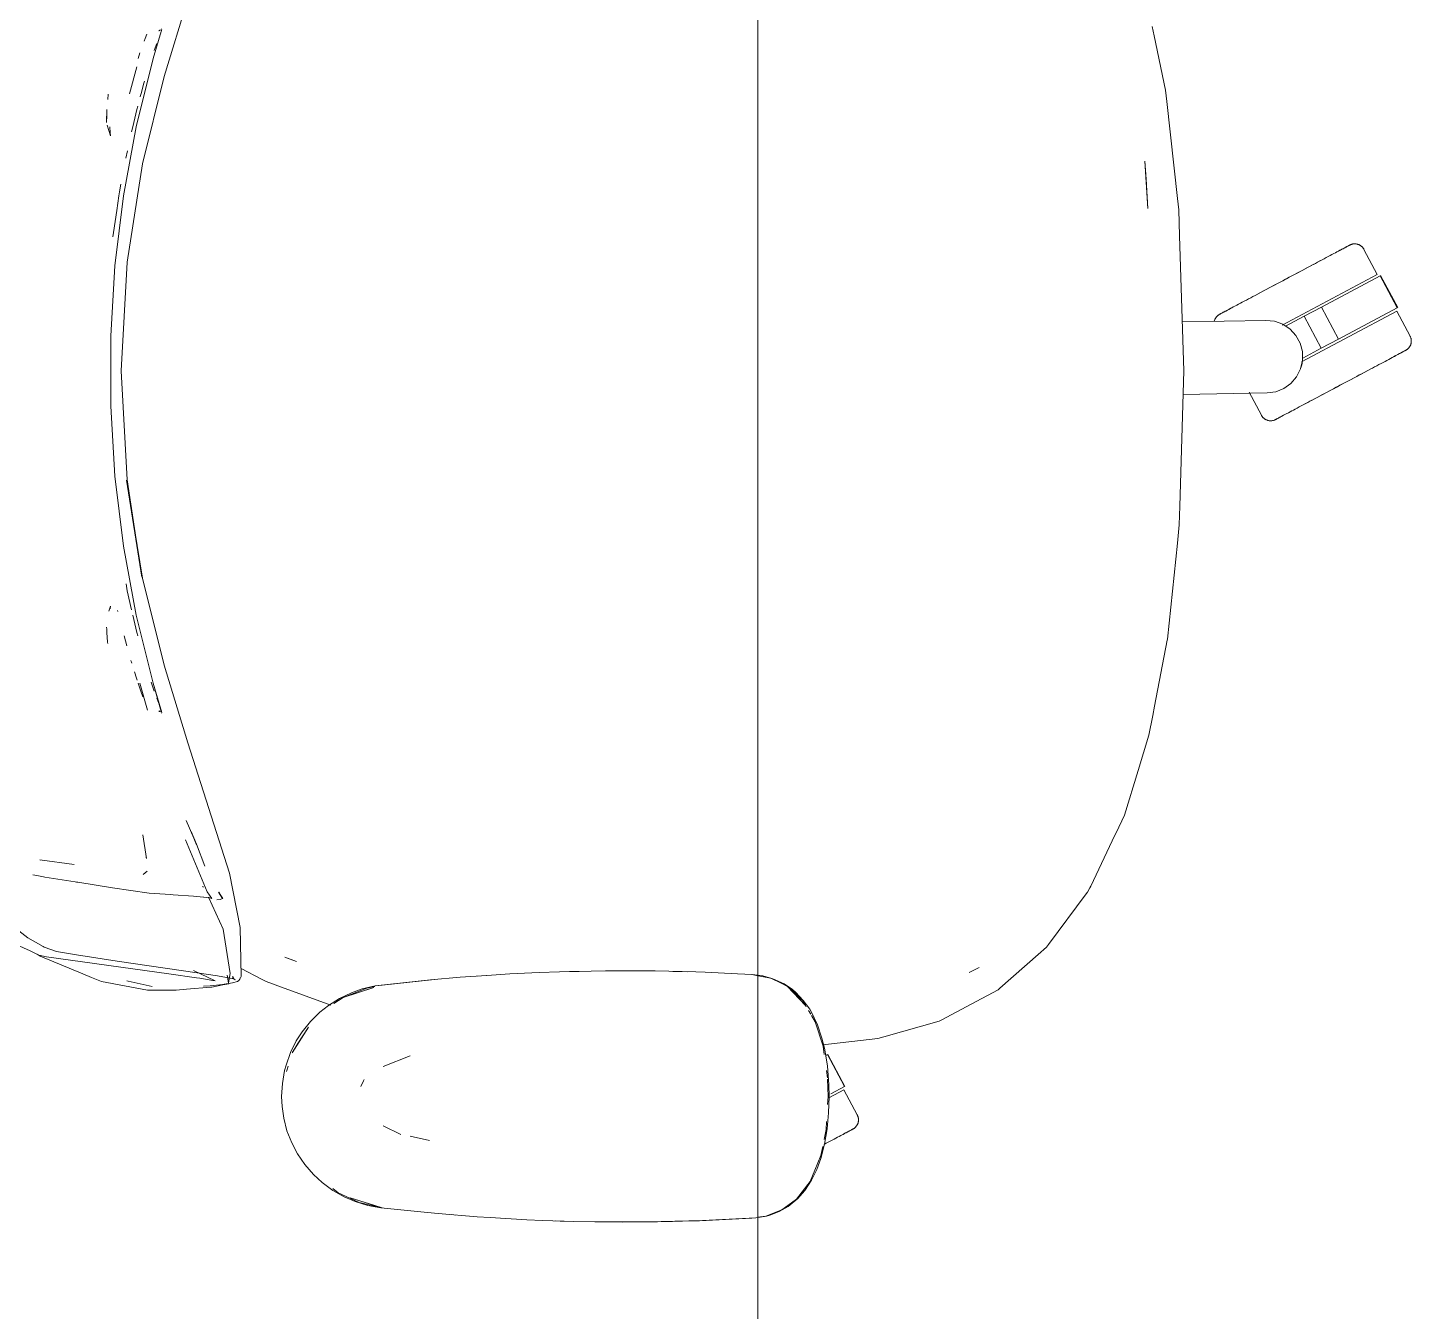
# Model space of a CAD drawing. Header units: millimetres. Extents: x 155927 to 326028, y -36033 to 97293.
# Drawn here: x 213525 to 214059, y 10057 to 10553 of the extents above; entities that cross this region are included whole.
import ezdxf

# ---------------------------------------------------------------- set-up
doc = ezdxf.new("R2010")
doc.units = ezdxf.units.MM
doc.header["$MEASUREMENT"] = 0
doc.layers.add('G-IMPT', color=8, linetype='CONTINUOUS', lineweight=9)
doc.layers.add('I-FURN', color=8, linetype='CONTINUOUS', lineweight=9)

msp = doc.modelspace()

# ---------------------------------------------------------------- linework, layer by layer
at = {"layer": 'G-IMPT'}
for p, q in [((213587.19, 10563.58), (213578, 10533.61)), ((213960.13, 10549.32), (213959.37, 10553)), ((213570.65, 10548.31), (213570.28, 10547.3)), ((213570.65, 10548.31), (213571.26, 10549.97)), ((213573.78, 10540.56), (213576.85, 10550.99)), ((213575.95, 10551.24), (213576.57, 10551.63)), ((213575.95, 10551.24), (213576.17, 10551.39)), ((213576.92, 10551.26), (213576.85, 10550.99)), ((213576.99, 10551.55), (213576.92, 10551.26)), ((213576.96, 10552.01), (213577.04, 10551.78)), ((213577.04, 10551.78), (213576.99, 10551.55)), ((213960.13, 10549.32), (213964.48, 10528.38)), ((213567.94, 10540.55), (213568.66, 10542.77)), ((213574.94, 10545.76), (213574.19, 10543.66)), ((213574.94, 10545.76), (213575.18, 10546.42)), ((213567.49, 10537.46), (213564.56, 10526.99)), ((213567.23, 10514.24), (213573.78, 10540.56)), ((213569.08, 10527.14), (213570.19, 10531.13)), ((213569.69, 10499.92), (213578, 10533.61)), ((213570.19, 10531.13), (213570.4, 10531.82)), ((213556.2, 10524.74), (213556.42, 10526.84)), ((213568.76, 10526), (213568.72, 10525.82)), ((213569.08, 10527.14), (213568.76, 10526)), ((213964.48, 10528.38), (213964.97, 10523.96)), ((213555.8, 10515.89), (213555.89, 10520.95)), ((213555.89, 10520.95), (213555.81, 10518.67)), ((213567.46, 10520.98), (213565.91, 10514.23)), ((213567.46, 10520.98), (213567.8, 10522.27)), ((213969.09, 10486.52), (213964.97, 10523.96)), ((213555.8, 10515.89), (213555.81, 10518.67)), ((213556.66, 10512.78), (213556.05, 10514.94)), ((213557.34, 10510.83), (213556.66, 10512.78)), ((213557.13, 10511.88), (213557.09, 10514.19)), ((213557.09, 10514.17), (213557.09, 10514.19)), ((213557.13, 10511.88), (213557.34, 10510.83)), ((213567.23, 10514.24), (213562.3, 10487.57)), ((213565.45, 10512.25), (213565.91, 10514.23)), ((213563.25, 10502.2), (213563.79, 10505.02)), ((213569.69, 10499.92), (213563.7, 10462.01)), ((213956.45, 10500.96), (213957.06, 10494.01)), ((213957.7, 10482.68), (213956.45, 10500.96)), ((213957.7, 10482.68), (213957.06, 10494.01)), ((213560.53, 10487.57), (213560.77, 10489.2)), ((213561.33, 10492.1), (213560.77, 10489.2)), ((213562.3, 10487.57), (213559, 10460.65)), ((213559.67, 10481.94), (213560.53, 10487.57)), ((213969.09, 10486.52), (213969.58, 10482.15)), ((213559.67, 10481.94), (213558.38, 10473.42)), ((213969.9, 10472.2), (213969.58, 10482.15)), ((213558.38, 10473.42), (213558.2, 10471.76)), ((213969.9, 10472.2), (213971.6, 10420.02)), ((213563.7, 10462.01), (213561.34, 10420.02)), ((213557.35, 10433.58), (213559, 10460.65)), ((213557.35, 10433.58), (213557.35, 10406.46)), ((213563.7, 10378.04), (213561.34, 10420.02)), ((213971.6, 10420.02), (213969.99, 10367.86)), ((213557.35, 10406.46), (213559, 10379.39)), ((213562.3, 10352.47), (213559, 10379.39)), ((213569.69, 10340.12), (213563.43, 10377.86)), ((213563.43, 10377.86), (213569.43, 10340.5)), ((213563.7, 10378.04), (213569.43, 10340.5)), ((213969.99, 10367.86), (213969.76, 10360.6)), ((213969.03, 10353.53), (213969.76, 10360.6)), ((213567.23, 10325.8), (213562.3, 10352.47)), ((213965.21, 10316.54), (213969.03, 10353.53)), ((213578, 10306.44), (213569.69, 10340.12)), ((213563.28, 10337.85), (213563.75, 10335.22)), ((213563.75, 10335.22), (213565.45, 10327.8)), ((213557.34, 10329.21), (213556.66, 10327.26)), ((213557.34, 10329.21), (213557.13, 10328.16)), ((213560.01, 10327.61), (213560.15, 10327.2)), ((213565.91, 10325.82), (213567.46, 10319.07)), ((213567.23, 10325.8), (213573.78, 10299.48)), ((213555.8, 10321.12), (213555.81, 10320.42)), ((213555.91, 10319.05), (213555.81, 10320.42)), ((213555.91, 10319.05), (213556.18, 10315.34)), ((213563.6, 10313.99), (213562.61, 10317.85)), ((213567.46, 10319.07), (213567.8, 10317.79)), ((213556.18, 10315.34), (213556.22, 10314.86)), ((213563.6, 10313.99), (213563.21, 10315.51)), ((213960.25, 10290.7), (213965.12, 10316.08)), ((213965.21, 10316.54), (213965.12, 10316.08)), ((213565.52, 10307.2), (213565.18, 10308.32)), ((213567.29, 10301.41), (213566.51, 10303.9)), ((213567.54, 10300.63), (213567.29, 10301.41)), ((213578, 10306.44), (213587.19, 10276.46)), ((213568.69, 10297.19), (213567.92, 10299.49)), ((213568.58, 10299.49), (213571.62, 10289.06)), ((213568.69, 10297.19), (213568.94, 10296.47)), ((213569.71, 10294.31), (213568.94, 10296.47)), ((213573.15, 10299.49), (213573, 10299.95)), ((213573.15, 10299.49), (213573.88, 10297.26)), ((213573.78, 10299.48), (213577.04, 10288.26)), ((213573.78, 10299.48), (213576.84, 10288.95)), ((213573.78, 10299.48), (213576.89, 10288.66)), ((213574.17, 10296.46), (213573.88, 10297.26)), ((213575.15, 10293.71), (213575.5, 10292.74)), ((213575.5, 10292.74), (213575.9, 10291.67)), ((213960.25, 10290.7), (213959.55, 10287.03)), ((213575.95, 10288.8), (213576.57, 10288.42)), ((213575.95, 10288.8), (213576.17, 10288.66)), ((213576.84, 10288.95), (213576.89, 10288.66)), ((213577.04, 10288.26), (213576.91, 10288.02)), ((213958.09, 10279.43), (213959.55, 10287.03)), ((213587.19, 10276.46), (213603.18, 10226.22)), ((213953.9, 10265.82), (213958.09, 10279.43)), ((213948.58, 10248.55), (213953.9, 10265.82)), ((213948.58, 10248.55), (213945.39, 10241.79)), ((213589.47, 10239.78), (213586.43, 10246.5)), ((213571.15, 10231.88), (213569.75, 10241.04)), ((213594.64, 10219.07), (213586.2, 10239.04)), ((213590.5, 10237.2), (213588.48, 10242.32)), ((213590.5, 10237.41), (213588.48, 10242.31)), ((213588.48, 10242.31), (213590.5, 10237.2)), ((213590.5, 10237.41), (213593.75, 10228.94)), ((213935.69, 10221.23), (213944.95, 10240.87)), ((213944.95, 10240.87), (213945.39, 10241.79)), ((213571.15, 10231.88), (213571.1, 10232.22)), ((213543.31, 10229.55), (213529.96, 10231.33)), ((213529.96, 10231.33), (213530.43, 10231.18)), ((213571.5, 10226.93), (213569.86, 10225.65)), ((213527.27, 10225.63), (213529.44, 10225.17)), ((213529.44, 10225.17), (213531.42, 10224.75)), ((213531.89, 10224.67), (213531.42, 10224.75)), ((213543.61, 10222.87), (213531.89, 10224.67)), ((213543.61, 10222.87), (213544.22, 10222.77)), ((213544.73, 10222.69), (213544.22, 10222.77)), ((213558.09, 10220.58), (213544.73, 10222.69)), ((213607.37, 10205.27), (213603.18, 10226.22)), ((213935.69, 10221.23), (213935.27, 10220.52)), ((213558.09, 10220.58), (213572.16, 10218.55)), ((213572.24, 10218.54), (213572.16, 10218.55)), ((213572.24, 10218.54), (213580.48, 10217.92)), ((213580.48, 10217.92), (213581.47, 10217.85)), ((213581.47, 10217.85), (213589.33, 10217.29)), ((213589.33, 10217.29), (213593.2, 10216.99)), ((213593.18, 10220.78), (213592.75, 10221.05)), ((213593.28, 10216.98), (213593.2, 10216.99)), ((213593.28, 10216.98), (213595.66, 10216.69)), ((213596.4, 10216.4), (213594.64, 10219.07)), ((213600.74, 10204.56), (213595.13, 10216.91)), ((213595.68, 10216.68), (213595.66, 10216.69)), ((213595.68, 10216.68), (213596.4, 10216.4)), ((213598.31, 10215.93), (213599.67, 10216.1)), ((213600.6, 10216.39), (213599.01, 10218.86)), ((213599.01, 10218.86), (213600.54, 10216.37)), ((213600.54, 10216.37), (213599.05, 10218.84)), ((213599.67, 10216.1), (213600.54, 10216.37)), ((213600.6, 10216.39), (213600.54, 10216.37)), ((213933.86, 10218.17), (213919.29, 10198.68)), ((213933.86, 10218.17), (213934.32, 10218.94)), ((213934.32, 10218.94), (213935.27, 10220.52)), ((213525.43, 10201.19), (213518.46, 10206.61)), ((213607.37, 10205.27), (213607.76, 10186.28)), ((213525.43, 10201.19), (213531.27, 10197.9)), ((213600.74, 10204.56), (213603.46, 10187.52)), ((213526.25, 10196.19), (213519.73, 10199.22)), ((213526.25, 10196.19), (213529.62, 10194.62)), ((213529.01, 10194.9), (213530.18, 10194.13)), ((213532.61, 10193.97), (213529.62, 10194.62)), ((213531.27, 10197.9), (213531.69, 10197.69)), ((213536.48, 10195.93), (213531.69, 10197.69)), ((213536.48, 10195.93), (213544.15, 10194.63)), ((213559.92, 10192.24), (213544.15, 10194.63)), ((213915.31, 10194.84), (213900.53, 10181.82)), ((213915.31, 10194.84), (213918.57, 10197.71)), ((213919.29, 10198.68), (213918.57, 10197.71)), ((213530.18, 10194.13), (213546.63, 10187.33)), ((213579.83, 10187.3), (213532.61, 10193.97)), ((213590.79, 10187.69), (213559.92, 10192.24)), ((213607.69, 10189.47), (213615.59, 10185.33)), ((213624.63, 10193.81), (213629.09, 10192.17)), ((213624.63, 10193.81), (213625.21, 10193.55)), ((213629.09, 10192.17), (213625.21, 10193.55)), ((213892.56, 10189.84), (213888.67, 10187.89)), ((213892.56, 10189.84), (213890.26, 10188.67)), ((213546.63, 10187.33), (213549.99, 10185.94)), ((213553.85, 10184.35), (213549.99, 10185.94)), ((213571.55, 10181.11), (213553.85, 10184.35)), ((213564.1, 10184.57), (213563.53, 10184.72)), ((213573.41, 10182.52), (213564.1, 10184.57)), ((213579.83, 10187.3), (213590.49, 10185.86)), ((213597.67, 10184.67), (213589.27, 10188.66)), ((213591.79, 10185.64), (213590.49, 10185.86)), ((213598.64, 10186.57), (213590.79, 10187.69)), ((213591.79, 10185.64), (213596.81, 10184.81)), ((213597.67, 10184.67), (213596.81, 10184.81)), ((213604.91, 10185.47), (213598.64, 10186.57)), ((213601.1, 10183.34), (213604.38, 10183.88)), ((213602.28, 10186.81), (213602.77, 10183.94)), ((213602.28, 10186.81), (213603.01, 10183.53)), ((213602.77, 10183.94), (213603.46, 10187.52)), ((213604.29, 10185.63), (213604.91, 10185.47)), ((213604.29, 10185.63), (213605.39, 10185.08)), ((213606.24, 10184.43), (213604.38, 10183.88)), ((213604.49, 10186.51), (213604.56, 10186.01)), ((213604.89, 10185.47), (213604.56, 10186.01)), ((213604.89, 10185.47), (213605.39, 10185.08)), ((213606.24, 10184.43), (213606.78, 10184.75)), ((213606.78, 10184.75), (213607.15, 10185.24)), ((213607.76, 10186.28), (213607.15, 10185.24)), ((213607.28, 10185.87), (213607.15, 10185.24)), ((213607.15, 10185.24), (213607.17, 10185.32)), ((213607.28, 10185.87), (213607.17, 10185.32)), ((213615.59, 10185.33), (213617.35, 10184.4)), ((213623.33, 10182.21), (213617.35, 10184.4)), ((213659.37, 10182.67), (213682.32, 10185.13)), ((213659.37, 10182.67), (213680.81, 10185.02)), ((213682.32, 10185.13), (213662.19, 10183.01)), ((213680.81, 10185.02), (213692.2, 10186.01)), ((213702.49, 10186.74), (213692.2, 10186.01)), ((213700.45, 10186.6), (213699.03, 10186.47)), ((213700.45, 10186.6), (213702.35, 10186.69)), ((213702.49, 10186.74), (213711.36, 10187.3)), ((213722.67, 10187.84), (213711.36, 10187.3)), ((213722.67, 10187.84), (213730.55, 10188.13)), ((213742.85, 10188.43), (213730.55, 10188.13)), ((213734.42, 10188.21), (213736.08, 10188.29)), ((213736.08, 10188.29), (213738.16, 10188.29)), ((213742.85, 10188.43), (213748.33, 10188.5)), ((213763.04, 10188.51), (213748.33, 10188.5)), ((213767.55, 10188.46), (213763.04, 10188.51)), ((213767.55, 10188.46), (213783.22, 10188.08)), ((213774.28, 10188.28), (213776.49, 10188.28)), ((213779.82, 10188.13), (213776.49, 10188.28)), ((213783.22, 10188.08), (213786.77, 10187.95)), ((213799.33, 10187.34), (213786.77, 10187.95)), ((213799.33, 10187.34), (213804.99, 10187.05)), ((213807.07, 10186.63), (213804.77, 10187.05)), ((213804.99, 10187.05), (213807.07, 10186.8)), ((213807.07, 10186.8), (213809, 10186.55)), ((213812.11, 10185.68), (213807.07, 10186.63)), ((213809, 10186.55), (213812.95, 10185.49)), ((213816.37, 10183.58), (213812.11, 10185.68)), ((213817.28, 10183.5), (213812.95, 10185.49)), ((213890.26, 10188.67), (213888.67, 10187.89)), ((213571.55, 10181.11), (213578.51, 10181.09)), ((213578.51, 10181.09), (213582.68, 10181.08)), ((213586.64, 10181.43), (213582.68, 10181.08)), ((213595.96, 10182.23), (213586.64, 10181.43)), ((213595.8, 10182.75), (213593.21, 10182.54)), ((213600.48, 10183.27), (213595.8, 10182.75)), ((213595.96, 10182.23), (213596.43, 10182.27)), ((213596.43, 10182.27), (213600.68, 10183.08)), ((213601.1, 10183.34), (213600.48, 10183.27)), ((213600.68, 10183.08), (213603.01, 10183.53)), ((213642.27, 10175.27), (213623.33, 10182.21)), ((213645.7, 10177.88), (213650.28, 10180.07)), ((213647.02, 10178.27), (213658.87, 10182.09)), ((213656.24, 10181.88), (213647.02, 10178.27)), ((213647.02, 10178.27), (213649.73, 10179.17)), ((213649.73, 10179.17), (213658.87, 10182.09)), ((213650.28, 10180.07), (213654.41, 10181.52)), ((213659.37, 10182.67), (213654.41, 10181.52)), ((213659.29, 10182.46), (213656.24, 10181.88)), ((213659.37, 10182.67), (213662.19, 10183.01)), ((213816.37, 10183.58), (213818.61, 10182.48)), ((213817.28, 10183.5), (213820.5, 10181.3)), ((213818.61, 10182.48), (213821.02, 10180.24)), ((213825.51, 10175.09), (213818.61, 10182.48)), ((213824.32, 10177.17), (213818.61, 10182.48)), ((213821.82, 10180.16), (213820.5, 10181.3)), ((213824.1, 10176.71), (213821.02, 10180.24)), ((213821.82, 10180.16), (213824.68, 10177.12)), ((213889.42, 10175.65), (213899.86, 10181.23)), ((213900.53, 10181.82), (213899.86, 10181.23)), ((213638.06, 10172.53), (213641.37, 10175.15)), ((213645.7, 10177.88), (213641.37, 10175.15)), ((213647.02, 10178.27), (213643.44, 10175.85)), ((213825.51, 10175.09), (213824.23, 10176.56)), ((213825.84, 10174.62), (213824.32, 10177.17)), ((213824.68, 10177.12), (213827.13, 10173.66)), ((213827.53, 10171.79), (213826.67, 10173.23)), ((213827.94, 10172.29), (213827.13, 10173.66)), ((213878.19, 10169.64), (213889.42, 10175.65)), ((213634.46, 10168.98), (213631.27, 10165)), ((213634.46, 10168.98), (213638.06, 10172.53)), ((213829.28, 10168.87), (213827.81, 10171.32)), ((213830.14, 10167.65), (213827.94, 10172.29)), ((213832.31, 10159.48), (213829.28, 10168.87)), ((213855.73, 10163.04), (213877.07, 10169.04)), ((213877.07, 10169.04), (213878.19, 10169.64)), ((213627.41, 10156.85), (213633.73, 10166.8)), ((213629, 10161.45), (213631.27, 10165)), ((213629.57, 10160.53), (213633.73, 10166.8)), ((213831.88, 10162.56), (213830.14, 10167.65)), ((213831.88, 10162.56), (213832.86, 10158.64)), ((213855.73, 10163.04), (213853.47, 10162.4)), ((213626.76, 10156.95), (213629, 10161.45)), ((213627.41, 10156.85), (213629.57, 10160.53)), ((213832.19, 10159.98), (213853.47, 10162.4)), ((213832.77, 10156.19), (213832.31, 10159.48)), ((213832.86, 10158.64), (213833.98, 10151.88)), ((213624.49, 10150.04), (213625.05, 10152.17)), ((213626.76, 10156.95), (213625.05, 10152.17)), ((213672.89, 10155.77), (213662.46, 10151.63)), ((213834.55, 10144.56), (213833.98, 10151.88)), ((213623.61, 10145.09), (213624.49, 10150.04)), ((213625.85, 10151.73), (213625.23, 10149.71)), ((213654.94, 10146.1), (213655.24, 10146.55)), ((213834.03, 10147.22), (213833.64, 10150)), ((213834.05, 10146.73), (213834.27, 10140.05)), ((213623.31, 10140.05), (213623.61, 10145.09)), ((213653.92, 10143.88), (213654.94, 10146.1)), ((213834.55, 10144.56), (213834.64, 10140.05)), ((213623.31, 10140.05), (213623.48, 10136.21)), ((213624.13, 10131.69), (213623.48, 10136.21)), ((213834.07, 10136.95), (213834.27, 10140.05)), ((213834.64, 10140.05), (213834.46, 10133.72)), ((213624.13, 10131.69), (213625.39, 10126.83)), ((213833.48, 10127.23), (213833.68, 10130.43)), ((213833.89, 10127.57), (213834.46, 10133.72)), ((213627.22, 10122.12), (213625.39, 10126.83)), ((213662.56, 10128.68), (213669.34, 10125.41)), ((213832.71, 10123.48), (213833.48, 10127.23)), ((213833.89, 10127.57), (213832.89, 10121.63)), ((213629.41, 10117.95), (213627.22, 10122.12)), ((213680.39, 10123.07), (213672.96, 10124.65)), ((213831.44, 10117.27), (213832.15, 10120.73)), ((213831.46, 10116.15), (213832.89, 10121.63)), ((213629.41, 10117.95), (213632.24, 10113.78)), ((213831.44, 10117.27), (213829.11, 10111.64)), ((213831.46, 10116.15), (213829.88, 10111.82)), ((213632.24, 10113.78), (213635.57, 10109.95)), ((213639, 10106.78), (213635.57, 10109.95)), ((213827.27, 10107.25), (213829.11, 10111.64)), ((213827.9, 10107.75), (213829.88, 10111.82)), ((213639, 10106.78), (213643.09, 10103.79)), ((213643.05, 10104.48), (213645.15, 10102.88)), ((213647.53, 10101.27), (213643.09, 10103.79)), ((213822.05, 10100.46), (213827.27, 10107.25)), ((213825.24, 10103.7), (213822.57, 10100.66)), ((213827.9, 10107.75), (213825.24, 10103.7)), ((213653.22, 10099.15), (213645.15, 10102.88)), ((213647.53, 10101.27), (213651.77, 10099.46)), ((213662.19, 10097.1), (213649.73, 10100.93)), ((213649.73, 10100.93), (213658.87, 10098.02)), ((213651.77, 10099.46), (213656.63, 10098)), ((213653.22, 10099.15), (213661.62, 10097.23)), ((213816.43, 10096.29), (213822.05, 10100.46)), ((213818.83, 10097.58), (213822.57, 10100.66)), ((213661.67, 10097.1), (213656.63, 10098)), ((213662.19, 10097.1), (213658.87, 10098.02)), ((213679.6, 10095.2), (213661.67, 10097.1)), ((213683.73, 10094.85), (213679.6, 10095.2)), ((213698.79, 10093.6), (213683.73, 10094.85)), ((213690.6, 10094.26), (213688.93, 10094.42)), ((213698.79, 10093.6), (213703.88, 10093.28)), ((213703.88, 10093.28), (213718.01, 10092.47)), ((213784.59, 10092.08), (213806.37, 10093.17)), ((213784.59, 10092.08), (213804.77, 10093.05)), ((213785.8, 10092.12), (213806.37, 10093.17)), ((213802.53, 10092.97), (213804.77, 10093.05)), ((213806.37, 10093.17), (213804.77, 10093.05)), ((213806.37, 10093.17), (213808.02, 10093.42)), ((213810.23, 10093.88), (213807.07, 10093.4)), ((213810.41, 10093.86), (213808.02, 10093.42)), ((213810.23, 10093.88), (213816.43, 10096.29)), ((213810.41, 10093.86), (213811.76, 10094.23)), ((213815.4, 10095.63), (213811.76, 10094.23)), ((213815.4, 10095.63), (213818.83, 10097.58)), ((213724.04, 10092.21), (213718.01, 10092.47)), ((213724.04, 10092.21), (213735.8, 10091.83)), ((213728.92, 10092.07), (213730.86, 10091.96)), ((213730.86, 10091.96), (213732.36, 10091.95)), ((213744.22, 10091.66), (213735.8, 10091.83)), ((213744.22, 10091.66), (213774.23, 10091.78)), ((213744.22, 10091.66), (213764.4, 10091.62)), ((213744.22, 10091.66), (213755.01, 10091.57)), ((213774.23, 10091.78), (213755.01, 10091.57)), ((213764.29, 10091.66), (213766.44, 10091.64)), ((213764.4, 10091.62), (213785.8, 10092.12)), ((213764.4, 10091.62), (213784.59, 10092.08)), ((213764.4, 10091.62), (213774.23, 10091.78)), ((213766.44, 10091.64), (213768.35, 10091.71)), ((213774.23, 10091.78), (213785.8, 10092.12)), ((213785.8, 10092.12), (213784.59, 10092.08))]:
    msp.add_line(p, q, dxfattribs=at)
at = {"layer": 'I-FURN'}
for p, q in [((213807.07, 10975.6), (213807.07, 9375.6)), ((213807.07, 9375.6), (213807.07, 10975.6)), ((214032.28, 10466.85), (214031.77, 10466.58)), ((214032.01, 10466.7), (214032.51, 10466.97)), ((214032.77, 10467.11), (214032.28, 10466.85)), ((214032.51, 10466.97), (214032.98, 10467.22)), ((214033.21, 10467.34), (214032.77, 10467.11)), ((214032.98, 10467.22), (214033.4, 10467.45)), ((214033.62, 10467.56), (214033.21, 10467.34)), ((214033.4, 10467.45), (214033.8, 10467.66)), ((214033.99, 10467.76), (214033.62, 10467.56)), ((214033.8, 10467.66), (214034.15, 10467.84)), ((214034.33, 10467.94), (214033.99, 10467.76)), ((214034.15, 10467.84), (214034.47, 10468.01)), ((214034.63, 10468.1), (214034.33, 10467.94)), ((214034.47, 10468.01), (214034.75, 10468.16)), ((214034.89, 10468.23), (214034.63, 10468.1)), ((214034.75, 10468.16), (214034.99, 10468.29)), ((214035.1, 10468.35), (214034.89, 10468.23)), ((214034.99, 10468.29), (214035.19, 10468.4)), ((214035.28, 10468.45), (214035.1, 10468.35)), ((214035.19, 10468.4), (214035.35, 10468.48)), ((214035.43, 10468.52), (214035.28, 10468.45)), ((214035.35, 10468.48), (214035.48, 10468.55)), ((214035.53, 10468.57), (214035.43, 10468.52)), ((214035.48, 10468.55), (214035.56, 10468.59)), ((214035.59, 10468.61), (214035.53, 10468.57)), ((214035.56, 10468.59), (214035.6, 10468.61)), ((214035.61, 10468.62), (214035.59, 10468.61)), ((214035.6, 10468.61), (214035.61, 10468.62)), ((214035.61, 10468.62), (214035.75, 10468.69)), ((214035.75, 10468.69), (214035.9, 10468.76)), ((214035.9, 10468.76), (214036.05, 10468.82)), ((214036.05, 10468.82), (214036.2, 10468.87)), ((214036.2, 10468.87), (214036.35, 10468.92)), ((214036.35, 10468.92), (214036.51, 10468.96)), ((214036.51, 10468.96), (214036.66, 10469)), ((214036.66, 10469), (214036.82, 10469.03)), ((214036.82, 10469.03), (214036.98, 10469.06)), ((214036.98, 10469.06), (214037.14, 10469.07)), ((214037.14, 10469.07), (214037.3, 10469.08)), ((214037.3, 10469.08), (214037.46, 10469.09)), ((214037.46, 10469.09), (214037.62, 10469.09)), ((214037.62, 10469.09), (214037.79, 10469.08)), ((214037.79, 10469.08), (214037.95, 10469.06)), ((214037.95, 10469.06), (214038.11, 10469.04)), ((214038.11, 10469.04), (214038.26, 10469.01)), ((214038.26, 10469.01), (214038.42, 10468.98)), ((214038.42, 10468.98), (214038.58, 10468.94)), ((214038.58, 10468.94), (214038.73, 10468.89)), ((214038.73, 10468.89), (214038.88, 10468.84)), ((214038.88, 10468.84), (214039.04, 10468.78)), ((214039.04, 10468.78), (214039.18, 10468.72)), ((214039.18, 10468.72), (214039.33, 10468.65)), ((214039.33, 10468.65), (214039.47, 10468.57)), ((214039.47, 10468.57), (214039.61, 10468.49)), ((214039.61, 10468.49), (214039.74, 10468.4)), ((214039.74, 10468.4), (214039.88, 10468.31)), ((214039.88, 10468.31), (214040, 10468.21)), ((214040, 10468.21), (214040.13, 10468.11)), ((214040.13, 10468.11), (214040.25, 10468)), ((214040.25, 10468), (214040.36, 10467.89)), ((214040.36, 10467.89), (214040.48, 10467.77)), ((214040.48, 10467.77), (214040.58, 10467.65)), ((214040.58, 10467.65), (214040.68, 10467.53)), ((214040.68, 10467.53), (214040.78, 10467.4)), ((214040.78, 10467.4), (214040.87, 10467.27)), ((214040.87, 10467.27), (214040.96, 10467.13)), ((214040.96, 10467.13), (214041.04, 10466.99)), ((214041.04, 10466.99), (214041.06, 10466.95)), ((214046.21, 10457.26), (214041.06, 10466.95)), ((214022.32, 10461.55), (214021.42, 10461.07)), ((214021.84, 10461.29), (214022.72, 10461.77)), ((214023.19, 10462.02), (214022.32, 10461.55)), ((214022.72, 10461.77), (214023.59, 10462.23)), ((214024.05, 10462.47), (214023.19, 10462.02)), ((214023.59, 10462.23), (214024.44, 10462.68)), ((214024.89, 10462.92), (214024.05, 10462.47)), ((214025.7, 10463.35), (214024.89, 10462.92)), ((214026.48, 10463.77), (214025.7, 10463.35)), ((214027.25, 10464.17), (214026.48, 10463.77)), ((214027.98, 10464.56), (214027.25, 10464.17)), ((214028.69, 10464.94), (214027.98, 10464.56)), ((214029.37, 10465.3), (214028.69, 10464.94)), ((214030.01, 10465.64), (214029.37, 10465.3)), ((214030.63, 10465.97), (214030.01, 10465.64)), ((214031.22, 10466.28), (214030.63, 10465.97)), ((214030.9, 10466.12), (214031.47, 10466.42)), ((214031.77, 10466.58), (214031.22, 10466.28)), ((214031.47, 10466.42), (214032.01, 10466.7)), ((214046.21, 10457.26), (214009.46, 10437.72)), ((214011.2, 10455.64), (214012.21, 10456.18)), ((214012.75, 10456.46), (214011.74, 10455.93)), ((214012.21, 10456.18), (214013.21, 10456.71)), ((214013.75, 10456.99), (214012.75, 10456.46)), ((214013.21, 10456.71), (214014.21, 10457.24)), ((214014.74, 10457.52), (214013.75, 10456.99)), ((214014.21, 10457.24), (214015.2, 10457.76)), ((214015.73, 10458.05), (214014.74, 10457.52)), ((214015.2, 10457.76), (214016.18, 10458.29)), ((214016.71, 10458.57), (214015.73, 10458.05)), ((214016.18, 10458.29), (214017.15, 10458.81)), ((214017.68, 10459.08), (214016.71, 10458.57)), ((214017.15, 10458.81), (214018.12, 10459.32)), ((214018.63, 10459.59), (214017.68, 10459.08)), ((214018.12, 10459.32), (214019.07, 10459.82)), ((214019.58, 10460.09), (214018.63, 10459.59)), ((214019.07, 10459.82), (214020.01, 10460.32)), ((214020.51, 10460.59), (214019.58, 10460.09)), ((214020.01, 10460.32), (214020.93, 10460.81)), ((214021.42, 10461.07), (214020.51, 10460.59)), ((214020.93, 10460.81), (214021.84, 10461.29)), ((214024.62, 10444.65), (214047.33, 10456.73)), ((214047.33, 10456.73), (214053.9, 10444.37)), ((214054.07, 10444.46), (214047.5, 10456.82)), ((214001.36, 10450.41), (214002.3, 10450.91)), ((214002.82, 10451.18), (214001.87, 10450.68)), ((214002.3, 10450.91), (214003.26, 10451.42)), ((214003.78, 10451.7), (214002.82, 10451.18)), ((214003.26, 10451.42), (214004.23, 10451.93)), ((214004.76, 10452.21), (214003.78, 10451.7)), ((214004.23, 10451.93), (214005.21, 10452.45)), ((214005.74, 10452.74), (214004.76, 10452.21)), ((214005.21, 10452.45), (214006.2, 10452.98)), ((214006.73, 10453.26), (214005.74, 10452.74)), ((214006.2, 10452.98), (214007.19, 10453.51)), ((214007.73, 10453.79), (214006.73, 10453.26)), ((214007.19, 10453.51), (214008.19, 10454.04)), ((214008.73, 10454.33), (214007.73, 10453.79)), ((214008.19, 10454.04), (214009.19, 10454.57)), ((214009.73, 10454.86), (214008.73, 10454.33)), ((214009.19, 10454.57), (214010.2, 10455.11)), ((214010.74, 10455.4), (214009.73, 10454.86)), ((214010.2, 10455.11), (214011.2, 10455.64)), ((214011.74, 10455.93), (214010.74, 10455.4)), ((213992.63, 10445.76), (213991.93, 10445.4)), ((213993.35, 10446.15), (213992.63, 10445.76)), ((213994.1, 10446.55), (213993.35, 10446.15)), ((213994.87, 10446.96), (213994.1, 10446.55)), ((213995.68, 10447.39), (213994.87, 10446.96)), ((213996.5, 10447.82), (213995.68, 10447.39)), ((213997.35, 10448.27), (213996.5, 10447.82)), ((213998.21, 10448.74), (213997.35, 10448.27)), ((213999.1, 10449.21), (213998.21, 10448.74)), ((214000.01, 10449.69), (213999.1, 10449.21)), ((213999.52, 10449.43), (214000.43, 10449.91)), ((214000.93, 10450.18), (214000.01, 10449.69)), ((214000.43, 10449.91), (214001.36, 10450.41)), ((214001.87, 10450.68), (214000.93, 10450.18)), ((213983.56, 10440.01), (213983.63, 10440.16)), ((213983.63, 10440.16), (213983.71, 10440.3)), ((213983.71, 10440.3), (213983.79, 10440.44)), ((213983.79, 10440.44), (213983.88, 10440.57)), ((213983.88, 10440.57), (213983.97, 10440.71)), ((213983.97, 10440.71), (213984.07, 10440.83)), ((213984.07, 10440.83), (213984.17, 10440.96)), ((213984.17, 10440.96), (213984.28, 10441.08)), ((213984.28, 10441.08), (213984.39, 10441.19)), ((213984.39, 10441.19), (213984.51, 10441.3)), ((213984.51, 10441.3), (213984.63, 10441.41)), ((213984.63, 10441.41), (213984.75, 10441.51)), ((213984.75, 10441.51), (213984.88, 10441.61)), ((213984.88, 10441.61), (213985.02, 10441.7)), ((213985.02, 10441.7), (213985.15, 10441.78)), ((213985.15, 10441.78), (213985.29, 10441.86)), ((213985.29, 10441.86), (213985.33, 10441.89)), ((213985.33, 10441.89), (213985.35, 10441.9)), ((213985.34, 10441.89), (213985.33, 10441.89)), ((213985.38, 10441.91), (213985.34, 10441.89)), ((213985.35, 10441.9), (213985.41, 10441.93)), ((213985.46, 10441.95), (213985.38, 10441.91)), ((213985.41, 10441.93), (213985.51, 10441.98)), ((213985.58, 10442.02), (213985.46, 10441.95)), ((213985.51, 10441.98), (213985.65, 10442.06)), ((213985.74, 10442.11), (213985.58, 10442.02)), ((213985.65, 10442.06), (213985.83, 10442.15)), ((213985.95, 10442.21), (213985.74, 10442.11)), ((213985.83, 10442.15), (213986.05, 10442.27)), ((213986.19, 10442.34), (213985.95, 10442.21)), ((213986.05, 10442.27), (213986.31, 10442.41)), ((213986.47, 10442.49), (213986.19, 10442.34)), ((213986.31, 10442.41), (213986.61, 10442.56)), ((213986.78, 10442.66), (213986.47, 10442.49)), ((213986.61, 10442.56), (213986.94, 10442.74)), ((213987.14, 10442.85), (213986.78, 10442.66)), ((213986.94, 10442.74), (213987.32, 10442.94)), ((213987.53, 10443.06), (213987.14, 10442.85)), ((213987.32, 10442.94), (213987.73, 10443.16)), ((213987.96, 10443.28), (213987.53, 10443.06)), ((213987.73, 10443.16), (213988.17, 10443.4)), ((213988.43, 10443.53), (213987.96, 10443.28)), ((213988.17, 10443.4), (213988.65, 10443.65)), ((213988.93, 10443.8), (213988.43, 10443.53)), ((213988.65, 10443.65), (213989.17, 10443.93)), ((213989.46, 10444.08), (213988.93, 10443.8)), ((213989.17, 10443.93), (213989.72, 10444.22)), ((213990.03, 10444.39), (213989.46, 10444.08)), ((213989.72, 10444.22), (213990.31, 10444.53)), ((213990.63, 10444.71), (213990.03, 10444.39)), ((213991.27, 10445.04), (213990.63, 10444.71)), ((213991.93, 10445.4), (213991.27, 10445.04)), ((214010.84, 10437.32), (214017.98, 10441.12)), ((214053.72, 10443.14), (214017, 10423.61)), ((214017.98, 10441.12), (214024.62, 10444.65)), ((214017.98, 10441.12), (214024.55, 10428.76)), ((214024.62, 10444.65), (214031.19, 10432.29)), ((214053.9, 10444.37), (214031.19, 10432.29)), ((214058.87, 10433.45), (214053.72, 10443.14)), ((213970.99, 10438.98), (214003.18, 10439.54)), ((213983.3, 10439.25), (213983.34, 10439.41)), ((213983.34, 10439.41), (213983.39, 10439.56)), ((213983.39, 10439.56), (213983.44, 10439.71)), ((213983.44, 10439.71), (213983.5, 10439.86)), ((213983.5, 10439.86), (213983.56, 10440.01)), ((214003.18, 10439.54), (214006.53, 10439.19)), ((214006.53, 10439.19), (214009.71, 10438.05)), ((214009.71, 10438.05), (214012.52, 10436.18)), ((214012.52, 10436.18), (214014.8, 10433.7)), ((214014.8, 10433.7), (214016.42, 10430.74)), ((214016.42, 10430.74), (214017.28, 10427.48)), ((214031.19, 10432.29), (214024.55, 10428.76)), ((214058.74, 10429.45), (214058.66, 10429.31)), ((214058.82, 10429.59), (214058.74, 10429.45)), ((214058.9, 10429.73), (214058.82, 10429.59)), ((214058.87, 10433.45), (214058.94, 10433.31)), ((214058.97, 10429.87), (214058.9, 10429.73)), ((214058.94, 10433.31), (214059.01, 10433.16)), ((214059.04, 10430.02), (214058.97, 10429.87)), ((214059.01, 10433.16), (214059.07, 10433.01)), ((214059.09, 10430.17), (214059.04, 10430.02)), ((214059.07, 10433.01), (214059.12, 10432.86)), ((214059.15, 10430.33), (214059.09, 10430.17)), ((214059.12, 10432.86), (214059.17, 10432.71)), ((214059.19, 10430.48), (214059.15, 10430.33)), ((214059.17, 10432.71), (214059.22, 10432.55)), ((214059.23, 10430.64), (214059.19, 10430.48)), ((214059.22, 10432.55), (214059.25, 10432.39)), ((214059.27, 10430.79), (214059.23, 10430.64)), ((214059.25, 10432.39), (214059.28, 10432.24)), ((214059.29, 10430.95), (214059.27, 10430.79)), ((214059.28, 10432.24), (214059.31, 10432.08)), ((214059.31, 10431.11), (214059.29, 10430.95)), ((214059.31, 10432.08), (214059.32, 10431.92)), ((214059.33, 10431.27), (214059.31, 10431.11)), ((214059.32, 10431.92), (214059.33, 10431.76)), ((214059.33, 10431.76), (214059.34, 10431.59)), ((214059.34, 10431.43), (214059.33, 10431.27)), ((214059.34, 10431.59), (214059.34, 10431.43)), ((214017.34, 10424.11), (214016.59, 10420.82)), ((214017.28, 10427.48), (214017.34, 10424.11)), ((214024.55, 10428.76), (214017.41, 10424.96)), ((214049.18, 10423.74), (214049.91, 10424.12)), ((214049.91, 10424.12), (214050.6, 10424.49)), ((214050.6, 10424.49), (214051.26, 10424.84)), ((214051.26, 10424.84), (214051.9, 10425.18)), ((214051.9, 10425.18), (214052.5, 10425.5)), ((214052.81, 10425.67), (214052.23, 10425.36)), ((214052.5, 10425.5), (214053.07, 10425.8)), ((214053.36, 10425.96), (214052.81, 10425.67)), ((214053.07, 10425.8), (214053.6, 10426.09)), ((214053.88, 10426.23), (214053.36, 10425.96)), ((214053.6, 10426.09), (214054.11, 10426.35)), ((214054.36, 10426.49), (214053.88, 10426.23)), ((214054.11, 10426.35), (214054.57, 10426.6)), ((214054.81, 10426.73), (214054.36, 10426.49)), ((214054.57, 10426.6), (214055, 10426.83)), ((214055.22, 10426.95), (214054.81, 10426.73)), ((214055, 10426.83), (214055.39, 10427.04)), ((214055.59, 10427.14), (214055.22, 10426.95)), ((214055.39, 10427.04), (214055.75, 10427.23)), ((214055.93, 10427.32), (214055.59, 10427.14)), ((214055.75, 10427.23), (214056.07, 10427.4)), ((214056.22, 10427.48), (214055.93, 10427.32)), ((214056.07, 10427.4), (214056.35, 10427.55)), ((214056.48, 10427.62), (214056.22, 10427.48)), ((214056.35, 10427.55), (214056.59, 10427.67)), ((214056.7, 10427.73), (214056.48, 10427.62)), ((214056.59, 10427.67), (214056.79, 10427.78)), ((214056.88, 10427.83), (214056.7, 10427.73)), ((214056.79, 10427.78), (214056.95, 10427.87)), ((214057.02, 10427.9), (214056.88, 10427.83)), ((214056.95, 10427.87), (214057.07, 10427.93)), ((214057.12, 10427.96), (214057.02, 10427.9)), ((214057.07, 10427.93), (214057.15, 10427.98)), ((214057.18, 10427.99), (214057.12, 10427.96)), ((214057.15, 10427.98), (214057.2, 10428)), ((214057.2, 10428), (214057.18, 10427.99)), ((214057.24, 10428.02), (214057.2, 10428)), ((214057.2, 10428), (214057.2, 10428)), ((214057.38, 10428.1), (214057.24, 10428.02)), ((214057.52, 10428.19), (214057.38, 10428.1)), ((214057.65, 10428.28), (214057.52, 10428.19)), ((214057.78, 10428.37), (214057.65, 10428.28)), ((214057.9, 10428.48), (214057.78, 10428.37)), ((214058.03, 10428.58), (214057.9, 10428.48)), ((214058.14, 10428.69), (214058.03, 10428.58)), ((214058.25, 10428.81), (214058.14, 10428.69)), ((214058.36, 10428.93), (214058.25, 10428.81)), ((214058.47, 10429.05), (214058.36, 10428.93)), ((214058.56, 10429.18), (214058.47, 10429.05)), ((214058.66, 10429.31), (214058.56, 10429.18)), ((214016.59, 10420.82), (214015.07, 10417.8)), ((214040.23, 10418.98), (214039.27, 10418.47)), ((214039.71, 10418.7), (214040.67, 10419.21)), ((214041.17, 10419.48), (214040.23, 10418.98)), ((214040.67, 10419.21), (214041.6, 10419.71)), ((214042.1, 10419.97), (214041.17, 10419.48)), ((214041.6, 10419.71), (214042.53, 10420.2)), ((214043.02, 10420.46), (214042.1, 10419.97)), ((214042.53, 10420.2), (214043.43, 10420.68)), ((214043.43, 10420.68), (214044.32, 10421.15)), ((214044.32, 10421.15), (214045.19, 10421.61)), ((214045.19, 10421.61), (214046.03, 10422.06)), ((214046.03, 10422.06), (214046.86, 10422.5)), ((214046.86, 10422.5), (214047.66, 10422.93)), ((214047.66, 10422.93), (214048.43, 10423.34)), ((214048.43, 10423.34), (214049.18, 10423.74)), ((214012.88, 10415.24), (214010.14, 10413.28)), ((214015.07, 10417.8), (214012.88, 10415.24)), ((214028.79, 10412.89), (214029.79, 10413.42)), ((214030.33, 10413.71), (214029.32, 10413.18)), ((214029.79, 10413.42), (214030.79, 10413.96)), ((214031.33, 10414.25), (214030.33, 10413.71)), ((214030.79, 10413.96), (214031.79, 10414.49)), ((214032.34, 10414.78), (214031.33, 10414.25)), ((214031.79, 10414.49), (214032.8, 10415.03)), ((214033.34, 10415.31), (214032.34, 10414.78)), ((214032.8, 10415.03), (214033.8, 10415.56)), ((214034.34, 10415.85), (214033.34, 10415.31)), ((214033.8, 10415.56), (214034.8, 10416.09)), ((214035.34, 10416.38), (214034.34, 10415.85)), ((214034.8, 10416.09), (214035.8, 10416.62)), ((214036.34, 10416.91), (214035.34, 10416.38)), ((214035.8, 10416.62), (214036.79, 10417.15)), ((214037.32, 10417.43), (214036.34, 10416.91)), ((214036.79, 10417.15), (214037.78, 10417.67)), ((214038.3, 10417.95), (214037.32, 10417.43)), ((214037.78, 10417.67), (214038.75, 10418.19)), ((214039.27, 10418.47), (214038.3, 10417.95)), ((214038.75, 10418.19), (214039.71, 10418.7)), ((214003.66, 10411.56), (213971.32, 10410.99)), ((213996.78, 10411.78), (214001.48, 10402.94)), ((214007.01, 10412.02), (214003.66, 10411.56)), ((214010.14, 10413.28), (214007.01, 10412.02)), ((214019.81, 10408.12), (214018.94, 10407.66)), ((214019.34, 10407.87), (214020.22, 10408.34)), ((214020.7, 10408.59), (214019.81, 10408.12)), ((214020.22, 10408.34), (214021.11, 10408.81)), ((214021.6, 10409.07), (214020.7, 10408.59)), ((214021.11, 10408.81), (214022.03, 10409.3)), ((214022.53, 10409.56), (214021.6, 10409.07)), ((214022.03, 10409.3), (214022.96, 10409.79)), ((214023.46, 10410.06), (214022.53, 10409.56)), ((214022.96, 10409.79), (214023.9, 10410.29)), ((214024.42, 10410.57), (214023.46, 10410.06)), ((214023.9, 10410.29), (214024.86, 10410.8)), ((214025.38, 10411.08), (214024.42, 10410.57)), ((214024.86, 10410.8), (214025.83, 10411.32)), ((214026.35, 10411.6), (214025.38, 10411.08)), ((214025.83, 10411.32), (214026.8, 10411.84)), ((214027.34, 10412.12), (214026.35, 10411.6)), ((214026.8, 10411.84), (214027.79, 10412.36)), ((214028.33, 10412.65), (214027.34, 10412.12)), ((214027.79, 10412.36), (214028.79, 10412.89)), ((214029.32, 10413.18), (214028.33, 10412.65)), ((214001.5, 10402.9), (214001.48, 10402.94)), ((214001.58, 10402.76), (214001.5, 10402.9)), ((214001.66, 10402.62), (214001.58, 10402.76)), ((214009.32, 10402.54), (214009.77, 10402.78)), ((214010.02, 10402.92), (214009.56, 10402.67)), ((214009.77, 10402.78), (214010.25, 10403.04)), ((214010.52, 10403.18), (214010.02, 10402.92)), ((214010.25, 10403.04), (214010.77, 10403.31)), ((214011.06, 10403.47), (214010.52, 10403.18)), ((214010.77, 10403.31), (214011.32, 10403.6)), ((214011.63, 10403.77), (214011.06, 10403.47)), ((214011.32, 10403.6), (214011.9, 10403.91)), ((214011.9, 10403.91), (214012.52, 10404.24)), ((214012.52, 10404.24), (214013.17, 10404.59)), ((214013.17, 10404.59), (214013.84, 10404.95)), ((214013.84, 10404.95), (214014.55, 10405.32)), ((214014.55, 10405.32), (214015.29, 10405.71)), ((214015.29, 10405.71), (214016.05, 10406.12)), ((214016.05, 10406.12), (214016.84, 10406.54)), ((214016.84, 10406.54), (214017.65, 10406.97)), ((214017.65, 10406.97), (214018.48, 10407.41)), ((214018.94, 10407.66), (214018.1, 10407.21)), ((214018.48, 10407.41), (214019.34, 10407.87)), ((214001.75, 10402.49), (214001.66, 10402.62)), ((214001.85, 10402.36), (214001.75, 10402.49)), ((214001.95, 10402.23), (214001.85, 10402.36)), ((214002.06, 10402.11), (214001.95, 10402.23)), ((214002.17, 10402), (214002.06, 10402.11)), ((214002.28, 10401.88), (214002.17, 10402)), ((214002.4, 10401.78), (214002.28, 10401.88)), ((214002.53, 10401.67), (214002.4, 10401.78)), ((214002.66, 10401.57), (214002.53, 10401.67)), ((214002.79, 10401.48), (214002.66, 10401.57)), ((214002.92, 10401.4), (214002.79, 10401.48)), ((214003.06, 10401.31), (214002.92, 10401.4)), ((214003.2, 10401.24), (214003.06, 10401.31)), ((214003.35, 10401.17), (214003.2, 10401.24)), ((214003.5, 10401.1), (214003.35, 10401.17)), ((214003.65, 10401.04), (214003.5, 10401.1)), ((214003.8, 10400.99), (214003.65, 10401.04)), ((214003.95, 10400.95), (214003.8, 10400.99)), ((214004.11, 10400.91), (214003.95, 10400.95)), ((214004.27, 10400.87), (214004.11, 10400.91)), ((214004.43, 10400.84), (214004.27, 10400.87)), ((214004.59, 10400.82), (214004.43, 10400.84)), ((214004.75, 10400.81), (214004.59, 10400.82)), ((214004.91, 10400.8), (214004.75, 10400.81)), ((214005.07, 10400.8), (214004.91, 10400.8)), ((214005.23, 10400.8), (214005.07, 10400.8)), ((214005.39, 10400.81), (214005.23, 10400.8)), ((214005.55, 10400.83), (214005.39, 10400.81)), ((214005.71, 10400.86), (214005.55, 10400.83)), ((214005.87, 10400.89), (214005.71, 10400.86)), ((214006.03, 10400.92), (214005.87, 10400.89)), ((214006.18, 10400.96), (214006.03, 10400.92)), ((214006.34, 10401.01), (214006.18, 10400.96)), ((214006.49, 10401.07), (214006.34, 10401.01)), ((214006.64, 10401.13), (214006.49, 10401.07)), ((214006.78, 10401.2), (214006.64, 10401.13)), ((214006.93, 10401.27), (214006.78, 10401.2)), ((214006.97, 10401.3), (214006.93, 10401.27)), ((214006.93, 10401.27), (214006.95, 10401.28)), ((214006.93, 10401.27), (214006.93, 10401.27)), ((214006.95, 10401.28), (214007.01, 10401.31)), ((214007.06, 10401.34), (214006.97, 10401.3)), ((214007.01, 10401.31), (214007.11, 10401.37)), ((214007.18, 10401.4), (214007.06, 10401.34)), ((214007.11, 10401.37), (214007.25, 10401.44)), ((214007.34, 10401.49), (214007.18, 10401.4)), ((214007.25, 10401.44), (214007.43, 10401.54)), ((214007.54, 10401.6), (214007.34, 10401.49)), ((214007.43, 10401.54), (214007.65, 10401.65)), ((214007.78, 10401.72), (214007.54, 10401.6)), ((214007.65, 10401.65), (214007.91, 10401.79)), ((214008.06, 10401.87), (214007.78, 10401.72)), ((214007.91, 10401.79), (214008.2, 10401.95)), ((214008.38, 10402.04), (214008.06, 10401.87)), ((214008.2, 10401.95), (214008.54, 10402.13)), ((214008.74, 10402.23), (214008.38, 10402.04)), ((214008.54, 10402.13), (214008.91, 10402.32)), ((214009.13, 10402.44), (214008.74, 10402.23)), ((214008.91, 10402.32), (214009.32, 10402.54)), ((214009.56, 10402.67), (214009.13, 10402.44)), ((213833.67, 10156.02), (213833.97, 10156.18)), ((213833.97, 10156.18), (213840.54, 10143.82)), ((213840.71, 10143.91), (213834.14, 10156.27)), ((213840.36, 10142.59), (213834.73, 10139.6)), ((213840.54, 10143.82), (213835.25, 10141.01)), ((213845.51, 10132.91), (213840.36, 10142.59)), ((213845.51, 10132.91), (213845.58, 10132.76)), ((213845.58, 10132.76), (213845.65, 10132.62)), ((213845.65, 10132.62), (213845.71, 10132.47)), ((213845.71, 10132.47), (213845.77, 10132.32)), ((213845.77, 10132.32), (213845.81, 10132.16)), ((213845.81, 10132.16), (213845.86, 10132.01)), ((213845.86, 10132.01), (213845.89, 10131.85)), ((213845.89, 10131.85), (213845.92, 10131.69)), ((213845.93, 10130.41), (213845.91, 10130.25)), ((213845.92, 10131.69), (213845.95, 10131.53)), ((213845.96, 10130.57), (213845.93, 10130.41)), ((213845.95, 10131.53), (213845.97, 10131.37)), ((213845.97, 10130.73), (213845.96, 10130.57)), ((213845.97, 10131.37), (213845.98, 10131.21)), ((213845.98, 10130.89), (213845.97, 10130.73)), ((213845.98, 10131.21), (213845.98, 10131.05)), ((213845.98, 10131.05), (213845.98, 10130.89)), ((213839.45, 10125.12), (213838.87, 10124.81)), ((213839.14, 10124.96), (213839.71, 10125.26)), ((213840, 10125.41), (213839.45, 10125.12)), ((213839.71, 10125.26), (213840.25, 10125.54)), ((213840.52, 10125.69), (213840, 10125.41)), ((213840.25, 10125.54), (213840.75, 10125.81)), ((213841, 10125.95), (213840.52, 10125.69)), ((213840.75, 10125.81), (213841.21, 10126.06)), ((213841.45, 10126.18), (213841, 10125.95)), ((213841.21, 10126.06), (213841.64, 10126.29)), ((213841.86, 10126.4), (213841.45, 10126.18)), ((213841.64, 10126.29), (213842.03, 10126.49)), ((213842.23, 10126.6), (213841.86, 10126.4)), ((213842.03, 10126.49), (213842.39, 10126.68)), ((213842.57, 10126.78), (213842.23, 10126.6)), ((213842.39, 10126.68), (213842.71, 10126.85)), ((213842.86, 10126.94), (213842.57, 10126.78)), ((213842.71, 10126.85), (213842.99, 10127)), ((213843.12, 10127.07), (213842.86, 10126.94)), ((213842.99, 10127), (213843.23, 10127.13)), ((213843.34, 10127.19), (213843.12, 10127.07)), ((213843.23, 10127.13), (213843.43, 10127.24)), ((213843.52, 10127.28), (213843.34, 10127.19)), ((213843.43, 10127.24), (213843.59, 10127.32)), ((213843.66, 10127.36), (213843.52, 10127.28)), ((213843.59, 10127.32), (213843.71, 10127.39)), ((213843.76, 10127.41), (213843.66, 10127.36)), ((213843.71, 10127.39), (213843.8, 10127.43)), ((213843.82, 10127.44), (213843.76, 10127.41)), ((213843.8, 10127.43), (213843.84, 10127.45)), ((213843.84, 10127.46), (213843.82, 10127.44)), ((213843.88, 10127.48), (213843.84, 10127.46)), ((213843.84, 10127.45), (213843.84, 10127.46)), ((213844.02, 10127.56), (213843.88, 10127.48)), ((213844.16, 10127.64), (213844.02, 10127.56)), ((213844.29, 10127.73), (213844.16, 10127.64)), ((213844.42, 10127.83), (213844.29, 10127.73)), ((213844.55, 10127.93), (213844.42, 10127.83)), ((213844.67, 10128.04), (213844.55, 10127.93)), ((213844.78, 10128.15), (213844.67, 10128.04)), ((213844.9, 10128.26), (213844.78, 10128.15)), ((213845, 10128.38), (213844.9, 10128.26)), ((213845.11, 10128.51), (213845, 10128.38)), ((213845.2, 10128.64), (213845.11, 10128.51)), ((213845.3, 10128.77), (213845.2, 10128.64)), ((213845.38, 10128.9), (213845.3, 10128.77)), ((213845.47, 10129.04), (213845.38, 10128.9)), ((213845.54, 10129.18), (213845.47, 10129.04)), ((213845.61, 10129.33), (213845.54, 10129.18)), ((213845.68, 10129.48), (213845.61, 10129.33)), ((213845.73, 10129.63), (213845.68, 10129.48)), ((213845.79, 10129.78), (213845.73, 10129.63)), ((213845.83, 10129.93), (213845.79, 10129.78)), ((213845.87, 10130.09), (213845.83, 10129.93)), ((213845.91, 10130.25), (213845.87, 10130.09)), ((213832.67, 10121.52), (213833.5, 10121.96)), ((213833.5, 10121.96), (213834.3, 10122.38)), ((213834.3, 10122.38), (213835.08, 10122.79)), ((213835.08, 10122.79), (213835.83, 10123.19)), ((213835.83, 10123.19), (213836.55, 10123.58)), ((213836.55, 10123.58), (213837.24, 10123.95)), ((213837.24, 10123.95), (213837.91, 10124.3)), ((213837.91, 10124.3), (213838.54, 10124.64)), ((213838.54, 10124.64), (213839.14, 10124.96))]:
    msp.add_line(p, q, dxfattribs=at)
msp.add_arc((214003.61, 10425.55), 13.81, 342.664, 347.6527, dxfattribs=at)
msp.add_open_spline([(214017.22, 10423.19), (214017.14, 10422.76), (214017.04, 10422.33), (214016.92, 10421.92)], degree=3, dxfattribs=at)

doc.saveas('drawing.dxf')
